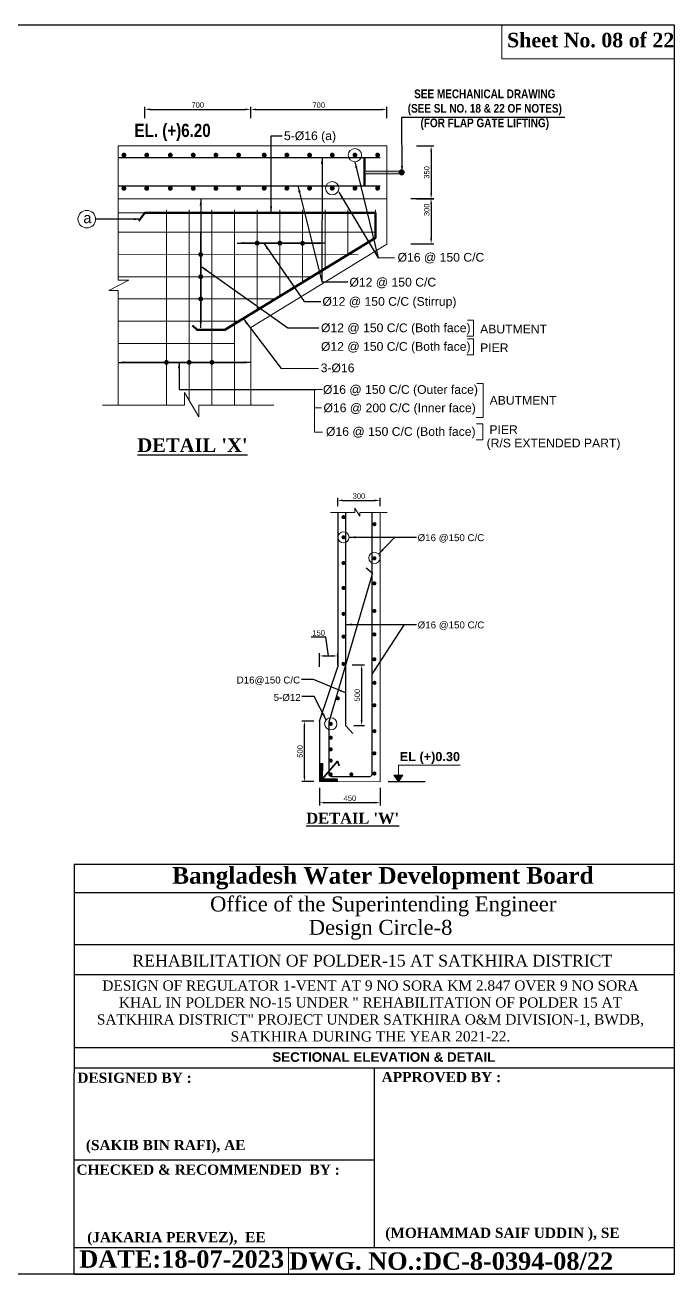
# Model space of a CAD drawing. Extents: x -426260 to 2055400, y -4304674 to -305611.
# Drawn here: x 460828 to 472846, y -1914323 to -1891187 of the extents above; entities that cross this region are included whole.
import ezdxf

# ---------------------------------------------------------------- set-up
doc = ezdxf.new("R2010")
doc.units = 0
doc.header["$LTSCALE"] = 300
doc.header["$MEASUREMENT"] = 0
doc.header["$PDMODE"] = 3
doc.layers.get('0').update_dxf_attribs({"linetype": 'CONTINUOUS'})
doc.layers.get('DEFPOINTS').update_dxf_attribs({"linetype": 'CONTINUOUS'})
for name, color, linetype, lineweight in [('Dim', 7, 'CONTINUOUS', 9), ('Grid Line_Outer', 7, 'CONTINUOUS', 5), ('Left Bank Profile', 7, 'CONTINUOUS', 25), ('ROD', 1, 'CONTINUOUS', 30)]:
    doc.layers.add(name, color=color, linetype=linetype, lineweight=lineweight)
for name, color, linetype in [('LINE', 7, 'CONTINUOUS'), ('REINF.', 1, 'CONTINUOUS'), ('TEXT', 10, 'CONTINUOUS'), ('TXT', 7, 'CONTINUOUS')]:
    doc.layers.add(name, color=color, linetype=linetype)
doc.styles.add('Arial', font='arial.ttf')
doc.styles.add('Arial-200', font='arial.ttf')
doc.styles.add('DIM', font='isocp3.shx')
doc.styles.add('text', font='ARIALN.TTF', dxfattribs={"height": 1.6})
doc.dimstyles.new('dim_50', dxfattribs={"dimtxt": 100, "dimasz": 100, "dimexe": 50, "dimexo": 30, "dimgap": 30, "dimtad": 1, "dimdec": 0, "dimzin": 0, "dimdsep": 46, "dimtxsty": 'DIM', "dimcen": 0.09, "dimclrd": 5, "dimclre": 5, "dimclrt": 7, "dimadec": 0, "dimazin": 0, "dimtfac": 1, "dimtdec": 0, "dimtmove": 0, "dimatfit": 3, "dimfxl": 1, "dimtolj": 1, "dimtzin": 0, "dimarcsym": 1})

# ---------------------------------------------------------------- blocks, each defined once
blk = doc.blocks.new('*D440')
at = {"layer": 'DEFPOINTS', "color": 0, "transparency": 16777216}
for p in [(467527, -1892753), (465007, -1892943), (467527, -1892943)]:
    blk.add_point(p, dxfattribs=at)
at = {"layer": 'Dim', "color": 5, "lineweight": -2, "transparency": 16777216}
for p, q in [((465007, -1892913), (465007, -1892703)), ((465107, -1892753), (467427, -1892753)), ((467527, -1892913), (467527, -1892703))]:
    blk.add_line(p, q, dxfattribs=at)
at = {"layer": 'Dim', "color": 5, "transparency": 16777216}
for points in [[(465107, -1892736), (465107, -1892769), (465007, -1892753)], [(467427, -1892736), (467427, -1892769), (467527, -1892753)]]:
    blk.add_solid(points, dxfattribs=at)
at = {"layer": 'Dim', "color": 7, "transparency": 16777216, "insert": (466267, -1892672), "char_height": 100, "attachment_point": 5, "style": 'Arial'}
blk.add_mtext('\\A1;700', dxfattribs=at)
blk = doc.blocks.new('*D441')
at = {"layer": 'DEFPOINTS', "color": 0, "transparency": 16777216}
for p in [(468050, -1893428), (468050, -1894408), (468349, -1894408)]:
    blk.add_point(p, dxfattribs=at)
at = {"layer": 'Dim', "color": 5, "lineweight": -2, "transparency": 16777216}
for p, q in [((468080, -1893428), (468399, -1893428)), ((468349, -1893528), (468349, -1894308)), ((468080, -1894408), (468399, -1894408))]:
    blk.add_line(p, q, dxfattribs=at)
at = {"layer": 'Dim', "color": 5, "transparency": 16777216}
for points in [[(468332, -1893528), (468365, -1893528), (468349, -1893428)], [(468332, -1894308), (468365, -1894308), (468349, -1894408)]]:
    blk.add_solid(points, dxfattribs=at)
at = {"layer": 'Dim', "color": 7, "transparency": 16777216, "insert": (468267, -1893918), "char_height": 100, "attachment_point": 5, "rotation": 90, "style": 'Arial'}
blk.add_mtext('\\A1;350', dxfattribs=at)
blk = doc.blocks.new('*D442')
at = {"layer": 'DEFPOINTS', "color": 0, "transparency": 16777216}
for p in [(467940, -1894401), (467940, -1895241), (468349, -1895241)]:
    blk.add_point(p, dxfattribs=at)
at = {"layer": 'Dim', "color": 5, "lineweight": -2, "transparency": 16777216}
for p, q in [((467970, -1894401), (468399, -1894401)), ((468349, -1894501), (468349, -1895141)), ((467970, -1895241), (468399, -1895241))]:
    blk.add_line(p, q, dxfattribs=at)
at = {"layer": 'Dim', "color": 5, "transparency": 16777216}
for points in [[(468332, -1894501), (468365, -1894501), (468349, -1894401)], [(468332, -1895141), (468365, -1895141), (468349, -1895241)]]:
    blk.add_solid(points, dxfattribs=at)
at = {"layer": 'Dim', "color": 7, "transparency": 16777216, "insert": (468267, -1894611), "char_height": 100, "attachment_point": 5, "rotation": 90, "style": 'Arial'}
blk.add_mtext('\\A1;300', dxfattribs=at)
blk = doc.blocks.new('*D456')
at = {"layer": 'DEFPOINTS', "color": 0, "transparency": 16777216}
for p in [(466002, -1904083), (466206, -1904083), (466206, -1905203)]:
    blk.add_point(p, dxfattribs=at)
at = {"layer": 'Dim', "color": 5, "lineweight": -2, "transparency": 16777216}
for p, q in [((466176, -1904083), (465952, -1904083)), ((466002, -1905103), (466002, -1904183)), ((466176, -1905203), (465952, -1905203))]:
    blk.add_line(p, q, dxfattribs=at)
at = {"layer": 'Dim', "color": 5, "transparency": 16777216}
for points in [[(465985, -1904183), (466019, -1904183), (466002, -1904083)], [(465985, -1905103), (466019, -1905103), (466002, -1905203)]]:
    blk.add_solid(points, dxfattribs=at)
at = {"layer": 'Dim', "color": 7, "transparency": 16777216, "insert": (465921, -1904643), "char_height": 100, "attachment_point": 5, "rotation": 90, "style": 'Arial'}
blk.add_mtext('\\A1;500', dxfattribs=at)
blk = doc.blocks.new('*D470')
at = {"layer": 'DEFPOINTS', "color": 0, "transparency": 16777216}
for p in [(466619, -1902874), (466283, -1903109), (466619, -1903075)]:
    blk.add_point(p, dxfattribs=at)
at = {"layer": 'Dim', "color": 5, "lineweight": -2, "transparency": 16777216}
for p, q in [((466401, -1902529), (466130, -1902529)), ((466451, -1902874), (466401, -1902529)), ((466283, -1903079), (466283, -1902824)), ((466383, -1902874), (466519, -1902874)), ((466619, -1903045), (466619, -1902824))]:
    blk.add_line(p, q, dxfattribs=at)
at = {"layer": 'Dim', "color": 5, "transparency": 16777216}
for points in [[(466383, -1902858), (466383, -1902891), (466283, -1902874)], [(466519, -1902858), (466519, -1902891), (466619, -1902874)]]:
    blk.add_solid(points, dxfattribs=at)
at = {"layer": 'Dim', "color": 7, "transparency": 16777216, "insert": (466266, -1902448), "char_height": 100, "attachment_point": 5, "style": 'Arial'}
blk.add_mtext('\\A1;150', dxfattribs=at)
blk = doc.blocks.new('*D457')
at = {"layer": 'DEFPOINTS', "color": 0, "transparency": 16777216}
for p in [(466283, -1905286), (467404, -1905289), (467404, -1905592)]:
    blk.add_point(p, dxfattribs=at)
at = {"layer": 'Dim', "color": 5, "lineweight": -2, "transparency": 16777216}
for p, q in [((466283, -1905316), (466283, -1905642)), ((467404, -1905319), (467404, -1905642)), ((466383, -1905592), (467304, -1905592))]:
    blk.add_line(p, q, dxfattribs=at)
at = {"layer": 'Dim', "color": 5, "transparency": 16777216}
for points in [[(466383, -1905575), (466383, -1905608), (466283, -1905592)], [(467304, -1905575), (467304, -1905608), (467404, -1905592)]]:
    blk.add_solid(points, dxfattribs=at)
at = {"layer": 'Dim', "color": 7, "transparency": 16777216, "insert": (466844, -1905511), "char_height": 100, "attachment_point": 5, "style": 'Arial'}
blk.add_mtext('\\A1;450', dxfattribs=at)
blk = doc.blocks.new('*D458')
at = {"layer": 'DEFPOINTS', "color": 0, "transparency": 16777216}
for p in [(466619, -1900133), (467404, -1899993), (467404, -1900132)]:
    blk.add_point(p, dxfattribs=at)
at = {"layer": 'Dim', "color": 5, "lineweight": -2, "transparency": 16777216}
for p, q in [((466619, -1900103), (466619, -1899943)), ((467404, -1900102), (467404, -1899943)), ((466719, -1899993), (467304, -1899993))]:
    blk.add_line(p, q, dxfattribs=at)
at = {"layer": 'Dim', "color": 5, "transparency": 16777216}
for points in [[(466719, -1899976), (466719, -1900010), (466619, -1899993)], [(467304, -1899976), (467304, -1900010), (467404, -1899993)]]:
    blk.add_solid(points, dxfattribs=at)
at = {"layer": 'Dim', "color": 7, "transparency": 16777216, "insert": (467012, -1899912), "char_height": 100, "attachment_point": 5, "style": 'Arial'}
blk.add_mtext('\\A1;300', dxfattribs=at)
blk = doc.blocks.new('*D459')
at = {"layer": 'DEFPOINTS', "color": 0, "transparency": 16777216}
for p in [(466856, -1903042), (466888, -1904162), (467062, -1904162)]:
    blk.add_point(p, dxfattribs=at)
at = {"layer": 'Dim', "color": 5, "lineweight": -2, "transparency": 16777216}
for p, q in [((466886, -1903042), (467112, -1903042)), ((467062, -1903142), (467062, -1904062)), ((466918, -1904162), (467112, -1904162))]:
    blk.add_line(p, q, dxfattribs=at)
at = {"layer": 'Dim', "color": 5, "transparency": 16777216}
for points in [[(467045, -1903142), (467079, -1903142), (467062, -1903042)], [(467045, -1904062), (467079, -1904062), (467062, -1904162)]]:
    blk.add_solid(points, dxfattribs=at)
at = {"layer": 'Dim', "color": 7, "transparency": 16777216, "insert": (466981, -1903602), "char_height": 100, "attachment_point": 5, "rotation": 90, "style": 'Arial'}
blk.add_mtext('\\A1;500', dxfattribs=at)
blk = doc.blocks.new('*D469')
at = {"layer": 'DEFPOINTS', "color": 0, "transparency": 16777216}
for p in [(465007, -1892750), (463047, -1892940), (465007, -1892940)]:
    blk.add_point(p, dxfattribs=at)
at = {"layer": 'Dim', "color": 5, "lineweight": -2, "transparency": 16777216}
for p, q in [((463047, -1892910), (463047, -1892700)), ((463147, -1892750), (464907, -1892750)), ((465007, -1892910), (465007, -1892700))]:
    blk.add_line(p, q, dxfattribs=at)
at = {"layer": 'Dim', "color": 5, "transparency": 16777216}
for points in [[(463147, -1892733), (463147, -1892766), (463047, -1892750)], [(464907, -1892733), (464907, -1892766), (465007, -1892750)]]:
    blk.add_solid(points, dxfattribs=at)
at = {"layer": 'Dim', "color": 7, "transparency": 16777216, "insert": (464027, -1892669), "char_height": 100, "attachment_point": 5, "style": 'Arial'}
blk.add_mtext('\\A1;700', dxfattribs=at)

msp = doc.modelspace()

# ---------------------------------------------------------------- hatches: boundary and pattern name
at = {"layer": 'Dim', "ltscale": 500}
h = msp.add_hatch(color=15, dxfattribs=at)
h.dxf.hatch_style = 1
h.paths.add_polyline_path([(467743.7, -1905081.4), (467660.2, -1905081.4), (467743.7, -1905205.6)])
h.paths.add_polyline_path([(467827.2, -1905081.4), (467743.7, -1905081.4), (467743.7, -1905205.6)])
at = {"layer": 'Grid Line_Outer', "ltscale": 2}
h = msp.add_hatch(dxfattribs=at)
h.set_pattern_fill('ANSI31', color=1, scale=2.24)
h.set_pattern_definition([(45, (-558173.40086, -1827431.35262), (-0.19798989873, 0.19798989873), [])])
h.paths.add_polyline_path([(466614.8, -1905202.7), (466610.3, -1905149.4), (466337.8, -1905149.4), (466342.3, -1904864.1), (466283.2, -1904864.1), (466283.2, -1905202.7)])
at = {"layer": 'REINF.'}
h = msp.add_hatch(color=13, dxfattribs=at)
h.dxf.hatch_style = 1
h.paths.add_polyline_path([(467527.1, -1893910.4), (467116.8, -1893909.3), (467116.8, -1894088.2), (467124.7, -1894088.2), (467124.7, -1893943.7), (467527.1, -1893943.7)])
h.paths.add_polyline_path([(467769.4, -1893911.1), (467527.1, -1893910.4), (467527.1, -1893943.7), (467769.4, -1893943.7)])
h.paths.add_polyline_path([(467527.1, -1893896), (467124.7, -1893896), (467124.7, -1893703.9), (467116.8, -1893703.9), (467116.8, -1893909.3), (467527.1, -1893910.4)])
h.paths.add_polyline_path([(467116.8, -1893703.9), (467104.4, -1893703.9), (467104.4, -1894088.2), (467116.8, -1894088.2)])
h.paths.add_polyline_path([(467769.4, -1893896), (467527.1, -1893896), (467527.1, -1893910.4), (467769.4, -1893911.1)])

# ---------------------------------------------------------------- linework, layer by layer
at = {"layer": 'Dim'}
for points in [[(462553.3, -1893428), (462553.3, -1895916.3), (462749.5, -1895916.3), (462382.1, -1896107), (462554.3, -1896107), (462554.3, -1898229.5)], [(467124.7, -1893943.7), (467124.7, -1894166.1), (467104.4, -1894166.1), (467104.4, -1893641.8), (467124.7, -1893641.8), (467124.7, -1893896)], [(467124.7, -1893896), (467769.4, -1893896), (467769.4, -1893943.7), (467124.7, -1893943.7)], [(469019.8, -1896656.8), (469135.2, -1896656.8), (469135.2, -1896952.2), (469009.9, -1896952.2)], [(469019.8, -1897002.2), (469135.2, -1897002.2), (469135.2, -1897297.6), (469009.9, -1897297.6)], [(469195.4, -1897830.8), (469310.8, -1897830.8), (469310.8, -1898455.9), (469185.5, -1898455.9)], [(462262.4, -1898229.5), (463781.1, -1898229.5), (463781.1, -1897991.5), (464045.9, -1898445.1), (464045.9, -1898228.4), (465437.1, -1898228.4)], [(466338.2, -1897938.6), (466190.3, -1897938.6), (466190.3, -1898278.2), (466315.6, -1898278.2)], [(466338.2, -1898731.8), (466190.3, -1898731.8), (466190.3, -1898278.2), (466315.6, -1898278.2)], [(469191.1, -1898577.9), (469306.5, -1898577.9), (469306.5, -1898873.3), (469181.2, -1898873.3)], [(466487.8, -1900216), (466938.8, -1900216), (466938.8, -1900136.2), (467025.3, -1900283.7), (467025.3, -1900215.2), (467534.7, -1900215.2)]]:
    msp.add_lwpolyline(points, dxfattribs=at)
at = {"layer": 'Dim', "color": 1}
for points in [[(463447.1, -1894610.6), (463447.1, -1898229.5)], [(463867.1, -1894610.6), (463867.1, -1898138.7)], [(464287.1, -1894610.6), (464287.1, -1898228.4)], [(464707.1, -1894610.6), (464707.1, -1898228.4)], [(465127.1, -1894610.6), (465127.1, -1896468.6)], [(465547.1, -1894610.6), (465547.1, -1896211.9)], [(465967.1, -1894610.6), (465967.1, -1895955.3)], [(466387.1, -1894610.6), (466387.1, -1895698.6)], [(466807.1, -1894610.6), (466807.1, -1895436.8)], [(467317.1, -1895130.3), (467316.5, -1894610.6)], [(462552.9, -1894664.6), (467316.5, -1894664.6)], [(462553.3, -1895024.1), (467316.9, -1895024.1)], [(462553.3, -1895436.8), (466998.9, -1895443)], [(462553.3, -1895849.5), (466140.1, -1895849.5)], [(462554.3, -1896262.3), (465464.7, -1896262.3)], [(462554.3, -1896675), (464789.3, -1896675)], [(462554.3, -1897087.7), (464707.1, -1897087.7)]]:
    msp.add_lwpolyline(points, dxfattribs=at)
at = {"layer": 'Dim', "color": 13, "lineweight": 50}
msp.add_lwpolyline([(462932.9, -1894817.3), (463047.1, -1894664.6), (467316.5, -1894664.6), (467317.1, -1895130.3), (464529.4, -1896833.8), (464015, -1896833.8), (463932, -1896753.5)], dxfattribs=at)
at = {"layer": 'Dim', "ltscale": 500}
for points in [[(467743.7, -1905081.4), (467743.7, -1904896.8), (468888.9, -1904896.8)], [(467743.7, -1905205.6), (467827.2, -1905081.4), (467660.2, -1905081.4), (467743.7, -1905205.6)]]:
    msp.add_lwpolyline(points, dxfattribs=at)
at = {"layer": 'Dim'}
for centre, radius in [((466937.5, -1893596.9), 122.5), ((466517.5, -1894210.9), 122.5), ((466726.1, -1900676.5), 103.4), ((467298.5, -1901057.9), 103.4), ((466489.7, -1904132.3), 113.5)]:
    msp.add_circle(centre, radius, dxfattribs=at)
at = {"layer": 'Dim', "color": 7}
msp.add_circle((461972.4, -1894783.6), 163.4, dxfattribs=at)
at = {"layer": 'Grid Line_Outer', "color": 1, "ltscale": 2}
msp.add_line((466614.8, -1905202.7), (466610.3, -1905149.4), dxfattribs=at)
msp.add_lwpolyline([(466614.8, -1905202.7), (466283.2, -1905202.7), (466283.2, -1904864.1), (466342.3, -1904864.1), (466337.8, -1905149.4), (466610.3, -1905149.4)], dxfattribs=at)
at = {"layer": 'Grid Line_Outer', "color": 1, "lineweight": 35, "ltscale": 2}
msp.add_lwpolyline([(466337.8, -1905149.4), (466612, -1904825.2), (466644.6, -1904910.1)], dxfattribs=at)
at = {"layer": 'Left Bank Profile'}
msp.add_lwpolyline([(461737.1, -1914323.1), (472846.2, -1914323.1)], dxfattribs=at)
msp.add_lwpolyline([(461737.1, -1914323.1), (472846.2, -1914323.1)], dxfattribs=at)
at = {"layer": 'LINE', "lineweight": 18, "ltscale": 500}
for p, q in [((462553.3, -1893428), (467527.1, -1893428)), ((467527.1, -1893428), (467527.1, -1894408)), ((465007.1, -1894408), (462553.3, -1894408)), ((467527.1, -1894408), (465007.1, -1894408))]:
    msp.add_line(p, q, dxfattribs=at)
at = {"layer": 'LINE', "lineweight": 15}
msp.add_line((467404.1, -1900215.2), (467404.1, -1905205.6), dxfattribs=at)
at = {"layer": 'LINE', "color": 8, "ltscale": 500}
msp.add_line((468235.3, -1905205.6), (467555.6, -1905205.6), dxfattribs=at)
at = {"layer": 'LINE'}
for p, q in [((461737.1, -1906730.5), (472846.2, -1906730.5)), ((461737.1, -1906730.5), (461737.1, -1910595)), ((461737.1, -1907257.2), (472846.2, -1907257.2)), ((461737.1, -1908219.3), (472846.2, -1908219.3)), ((461737.1, -1908777.1), (472846.2, -1908777.1)), ((461737.1, -1910125.1), (472846.2, -1910125.1)), ((461737.1, -1910506.7), (472846.2, -1910506.7)), ((461737.1, -1914323.1), (461737.1, -1910595)), ((467291.7, -1910506.7), (467291.7, -1913830.1)), ((461737.1, -1912208.3), (467291.7, -1912208.3)), ((461737.1, -1913830.1), (472846.2, -1913830.1)), ((463821.5, -1913830.1), (472846.2, -1913830.1)), ((463821.5, -1913830.1), (472846.2, -1913830.1)), ((463821.5, -1913830.1), (472846.2, -1913830.1))]:
    msp.add_line(p, q, dxfattribs=at)
at = {"layer": 'LINE', "lineweight": 9}
msp.add_line((472846.2, -1906730.5), (472846.2, -1914323.1), dxfattribs=at)
at = {"layer": 'LINE', "color": 7, "lineweight": 9}
for p, q in [((465707.6, -1913830.1), (465707.6, -1914323.1)), ((472846.2, -1914323.1), (462106.8, -1914323.1)), ((470554.4, -1914323.1), (471305.5, -1914323.1))]:
    msp.add_line(p, q, dxfattribs=at)
at = {"layer": 'LINE'}
msp.add_lwpolyline([(472846.2, -1914323.1), (440128.1, -1914323.1), (440128.1, -1891186.8), (472846.2, -1891186.8)], close=True, dxfattribs=at)
at = {"layer": 'LINE', "lineweight": 9}
msp.add_lwpolyline([(472846.2, -1891186.8), (469658.1, -1891186.8), (469658.1, -1891812.1), (472846.2, -1891812.1)], close=True, dxfattribs=at)
at = {"layer": 'LINE', "lineweight": 18, "ltscale": 500}
for points in [[(467527.1, -1894408), (467527.1, -1895248)], [(467527.1, -1895248), (465007.1, -1896788)], [(465007.1, -1896788), (465007.1, -1898228.4)]]:
    msp.add_lwpolyline(points, dxfattribs=at)
at = {"layer": 'LINE', "ltscale": 500}
for points in [[(466619.2, -1900216), (466619.2, -1903074.7)], [(466619.2, -1900216), (466619.2, -1903074.7)], [(466283.2, -1904082.7), (466619.2, -1903074.7)], [(466283.2, -1904082.7), (466283.2, -1905202.7)]]:
    msp.add_lwpolyline(points, dxfattribs=at)
at = {"layer": 'LINE', "lineweight": 15}
msp.add_lwpolyline([(466283.2, -1905202.7), (467404.1, -1905205.6)], dxfattribs=at)
at = {"layer": 'REINF.', "color": 13}
msp.add_line((467116.8, -1893641.8), (467116.8, -1894166.1), dxfattribs=at)
at = {"layer": 'REINF.', "color": 1}
for points in [[(462553.3, -1893641.8), (467402.1, -1893641.8)], [(462553.3, -1894166.1), (467402.1, -1894166.1)]]:
    msp.add_lwpolyline(points, dxfattribs=at)
for points, const_width in [([(462659.3, -1893619.3, 1), (462659.3, -1893574.5, 1)], 44.8), ([(463082.3, -1893619.3, 1), (463082.3, -1893574.5, 1)], 44.8), ([(463519, -1893619.3, 1), (463519, -1893574.5, 1)], 44.8), ([(463943.3, -1893619.3, 1), (463943.3, -1893574.5, 1)], 44.8), ([(464363.3, -1893619.3, 1), (464363.3, -1893574.5, 1)], 44.8), ([(464783.3, -1893619.3, 1), (464783.3, -1893574.5, 1)], 44.8), ([(465257.5, -1893619.3, 1), (465257.5, -1893574.5, 1)], 44.8), ([(465677.5, -1893619.3, 1), (465677.5, -1893574.5, 1)], 44.8), ([(466097.5, -1893619.3, 1), (466097.5, -1893574.5, 1)], 44.8), ([(466517.5, -1893619.3, 1), (466517.5, -1893574.5, 1)], 44.8), ([(466937.5, -1893619.3, -1), (466937.5, -1893574.5, -1)], 44.8), ([(467357.5, -1893619.3, -1), (467357.5, -1893574.5, -1)], 44.8), ([(467803.2, -1893889.2, 1), (467803.2, -1893945.2, 1)], 56), ([(462659.3, -1894191.1, -1), (462659.3, -1894235.9, -1)], 44.8), ([(463082.3, -1894191.1, -1), (463082.3, -1894235.9, -1)], 44.8), ([(463519, -1894191.1, -1), (463519, -1894235.9, -1)], 44.8), ([(463943.3, -1894191.1, -1), (463943.3, -1894235.9, -1)], 44.8), ([(464363.3, -1894191.1, -1), (464363.3, -1894235.9, -1)], 44.8), ([(464783.3, -1894191.1, -1), (464783.3, -1894235.9, -1)], 44.8), ([(465257.5, -1894233.3, 1), (465257.5, -1894188.5, 1)], 44.8), ([(465677.5, -1894233.3, 1), (465677.5, -1894188.5, 1)], 44.8), ([(466097.5, -1894233.3, 1), (466097.5, -1894188.5, 1)], 44.8), ([(466517.5, -1894233.3, 1), (466517.5, -1894188.5, 1)], 44.8), ([(466937.5, -1894233.3, -1), (466937.5, -1894188.5, -1)], 44.8), ([(467357.5, -1894233.3, -1), (467357.5, -1894188.5, -1)], 44.8), ([(465127.1, -1895205.6, -1), (465127.1, -1895250.4, -1)], 44.8), ([(465547.1, -1895205.6, -1), (465547.1, -1895250.4, -1)], 44.8), ([(465967.1, -1895207.7, -1), (465967.1, -1895252.5, -1)], 44.8), ([(464082.4, -1895416.1, -1), (464082.4, -1895460.9, -1)], 44.8), ([(464082.4, -1895827.1, -1), (464082.4, -1895871.9, -1)], 44.8), ([(464082.4, -1896239.9, -1), (464082.4, -1896284.7, -1)], 44.8), ([(463447.1, -1897414.2, -1), (463447.1, -1897459, -1)], 44.8), ([(463867.1, -1897414.2, -1), (463867.1, -1897459, -1)], 44.8), ([(464287.1, -1897414.2, -1), (464287.1, -1897459, -1)], 44.8)]:
    msp.add_lwpolyline(points, format="xyb", close=True, dxfattribs=dict(at, const_width=const_width))
at = {"layer": 'REINF.', "color": 13, "const_width": 14}
msp.add_lwpolyline([(467116.8, -1893641.8), (467116.8, -1894166.1)], dxfattribs=at)
at = {"layer": 'REINF.', "ltscale": 50, "const_width": 37.8}
for points in [[(466726.1, -1900283.6, -1), (466726.1, -1900321.5, -1)], [(467298.5, -1900414.9, -1), (467298.5, -1900452.7, -1)], [(466726.1, -1900695.4, 1), (466726.1, -1900657.6, 1)], [(467298.5, -1901084.1, 1), (467298.5, -1901046.3, 1)], [(466726.1, -1901134.4, -1), (466726.1, -1901172.2, -1)], [(467298.5, -1901512.1, -1), (467298.5, -1901549.9, -1)], [(466726.1, -1901595.9, -1), (466726.1, -1901633.7, -1)], [(467298.5, -1902021.2, -1), (467298.5, -1902059, -1)], [(466726.1, -1902075.6, -1), (466726.1, -1902113.5, -1)], [(466726.1, -1902497.4, -1), (466726.1, -1902535.2, -1)], [(467298.5, -1902457, -1), (467298.5, -1902494.9, -1)], [(467298.5, -1902954.2, 1), (467298.5, -1902916.4, 1)], [(466726.1, -1903041.2, 1), (466726.1, -1903003.4, 1)], [(467298.5, -1903390.9, 1), (467298.5, -1903353, 1)], [(466620.6, -1903640.9, -1), (466620.6, -1903678.7, -1)], [(467298.5, -1903807.5, 1), (467298.5, -1903769.7, 1)], [(466489.7, -1904113.4, -1), (466489.7, -1904151.2, -1)], [(467298.5, -1904249, -1), (467298.5, -1904286.9, -1)], [(466489.7, -1904370.7, -1), (466489.7, -1904408.5, -1)], [(466489.7, -1904586.8, -1), (466489.7, -1904624.6, -1)], [(466489.7, -1904794.9, -1), (466489.7, -1904832.7, -1)], [(467298.5, -1904697.7, 1), (467298.5, -1904659.9, 1)], [(466489.7, -1905049.9, -1), (466489.7, -1905087.7, -1)], [(466872.2, -1905049.9, -1), (466872.2, -1905087.7, -1)], [(467298.5, -1905070.9, 1), (467298.5, -1905033, 1)]]:
    msp.add_lwpolyline(points, format="xyb", close=True, dxfattribs=at)
at = {"layer": 'ROD'}
for points in [[(467142.6, -1901240.7), (467258.3, -1901335.6), (467258.3, -1901356.6), (466452.6, -1904098.1, 0.0613141), (466451.2, -1904108.9), (466451.2, -1905060, 0.4142133), (466496, -1905104.8), (467213.7, -1905104.8, 0.4142375), (467258.5, -1905060), (467258.2, -1900215.2)], [(466763.6, -1900216), (466762.6, -1904144.9, 0.1911988), (466774.8, -1904175.7), (466899.9, -1904308.5)]]:
    msp.add_lwpolyline(points, format="xyb", dxfattribs=at)

# ---------------------------------------------------------------- texts
at = {"color": 0, "linetype": 'ByBlock', "lineweight": -2, "insert": (465408.3, -1910395.1), "char_height": 177.335, "width": 9560.822, "attachment_point": 7, "style": 'Arial-200'}
msp.add_mtext('{\\fArial|b1|i0|c0|p34;SECTIONAL ELEVATION & DETAIL}', dxfattribs=at)
at = {"layer": 'Dim', "color": 7}
for s, insert, char_height, width, attachment_point in [('\\pxqc;{\\fArial Narrow|b1|i0|c0|p34;SEE MECHANICAL DRAWING\\P(SEE SL NO. 18 & 22 OF NOTES)\\P(FOR FLAP GATE LIFTING)}', (467466.2, -1892755.2), 161.28, 3752.468, 4), ('{\\fArial|b0|i0|c0|p34;5-%%C16 (a) }', (465624, -1893262.9), 161.28, 1182.002, 4), ('{\\fArial|b0|i0|c0|p34;a}', (461907.8, -1894760.8), 196, 1882.415, 4), ('{\\fArial|b0|i0|c0|p34;%%C16 @ 150 C/C }', (467726.8, -1895506), 161.28, 1882.415, 4), ('{\\fArial|b0|i0|c0|p34;%%C12 @ 150 C/C }', (466835.7, -1895967), 161.28, 1882.415, 4), ('{\\fArial|b0|i0|c0|p34;%%C12 @ 150 C/C (Stirrup)}', (466335.3, -1896332), 161.28, 3752.468, 4), ('{\\fArial|b0|i0|c0|p34;%%C12 @ 150 C/C (Both face)}', (466308.5, -1896820.5), 161.28, 3752.468, 4), ('{\\fArial|b0|i0|c0|p34;ABUTMENT}', (469255.9, -1896820.5), 161.28, 3752.468, 4), ('{\\fArial|b0|i0|c0|p34;%%C12 @ 150 C/C (Both face)}', (466308.5, -1897166), 161.28, 3752.468, 4), ('{\\fArial|b0|i0|c0|p34;PIER}', (469255.9, -1897166), 161.28, 3752.468, 4), ('{\\fArial|b0|i0|c0|p34;3-%%C16}', (466303.2, -1897542.1), 161.28, 867.354, 4), ('{\\fArial|b0|i0|c0|p34;%%C16 @ 150 C/C (Outer face)}', (466345.3, -1897963.4), 161.28, 3752.468, 4), ('{\\fArial|b0|i0|c0|p34;ABUTMENT}', (469431.5, -1898141), 161.28, 3752.468, 4), ('{\\fArial|b0|i0|c0|p34;%%C16 @ 200 C/C (Inner face)}', (466355.1, -1898303), 161.28, 3752.468, 4), ('{\\fArial|b0|i0|c0|p34;%%C16 @ 150 C/C (Both face)}', (466401.1, -1898741.6), 161.28, 3752.468, 4), ('{\\fArial|b0|i0|c0|p34;PIER}', (469427.2, -1898681.5), 161.28, 3752.468, 4), ('{\\fArial|b0|i0|c0|p34;(R/S EXTENDED PART)}', (469375.9, -1898954.8), 161.28, 3752.468, 4), ('{\\fArial|b0|i0|c0|p34;%%C16 @150 C/C }', (468098, -1900696.4), 129.024, 1505.932, 4), ('{\\fArial|b0|i0|c0|p34;%%C16 @150 C/C }', (468099, -1902313), 129.024, 1505.932, 4), ('{\\fArial|b0|i0|c0|p34;D16@150 C/C }', (465922.5, -1903333.4), 129.024, 1505.932, 6), ('{\\fArial|b0|i0|c0|p34;5-%%C12}', (465933.3, -1903645.1), 129.024, 678.061, 6)]:
    msp.add_mtext(s, dxfattribs=dict(at, insert=insert, char_height=char_height, width=width, attachment_point=attachment_point))
at = {"layer": 'LINE', "color": 7, "lineweight": 9}
for s, insert, char_height, width, attachment_point in [('{\\fTimes New Roman|b1|i0|c0|p18;Sheet No. 08 of 22}', (469754.2, -1891332.1), 268.487, 9643.973, 1), ('{\\fTimes New Roman|b1|i0|c0|p18;Bangladesh Water Development Board}', (463554.1, -1906785.5), 309.496, 11116.998, 1), ('{\\fTimes New Roman|b0|i0|c0|p18;Office of the Superintending Engineer}', (464255.5, -1907329.7), 276.969, 9948.646, 1), ('{\\fTimes New Roman|b0|i0|c0|p18;Design Circle-8}', (466082.5, -1907762.8), 276.969, 9948.646, 1), ('{\\fTimes New Roman Greek|b0|i0|c0|p18;\\C256;REHABILITATION OF POLDER-15 AT SATKHIRA DISTRICT}', (467260.1, -1908630.3), 217.728, 10830.767, 8), ('{\\fTimes New Roman Greek|b0|i0|c0|p18;\\C256;DESIGN OF REGULATOR 1-VENT AT 9 NO SORA KM 2.847 OVER 9 NO SORA KHAL IN POLDER NO-15 UNDER " REHABILITATION OF POLDER 15 AT SATKHIRA DISTRICT" PROJECT UNDER SATKHIRA O&M DIVISION-1, BWDB, SATKHIRA DURING THE YEAR 2021-22.}', (467225.1, -1910019.7), 188.4145, 10485.643, 8)]:
    msp.add_mtext(s, dxfattribs=dict(at, insert=insert, char_height=char_height, width=width, attachment_point=attachment_point))
at = {"layer": 'LINE', "color": 7, "lineweight": 9, "attachment_point": 1}
for s, insert, char_height in [('{\\fTimes New Roman|b1|i0|c0|p18;DESIGNED BY :}', (461796.7, -1910592.9), 188.414), ('{\\fTimes New Roman|b1|i0|c0|p18;APPROVED BY :}', (467432.5, -1910580.7), 188.414), ('{\\fTimes New Roman|b1|i0|c0|p18;\\C0;(SAKIB BIN RAFI), AE}', (461954.7, -1911839.9), 188.414), ('{\\fTimes New Roman|b1|i0|c0|p18;CHECKED & RECOMMENDED  BY :}', (461781.2, -1912295.7), 188.414), ('{\\fTimes New Roman|b1|i0|c0|p18;\\C0;(JAKARIA PERVEZ),  EE  }', (461979.4, -1913546.3), 188.414), ('{\\fTimes New Roman|b1|i0|c0|p18;\\C0;(MOHAMMAD SAIF UDDIN ), SE}', (467498.8, -1913466), 188.414), ('{\\fTimes New Roman|b1|i0|c0|p18;DATE:18-07-2023}', (461832.6, -1913885.1), 322.834), (' {\\fTimes New Roman|b1|i0|c0|p18;DWG. NO.:DC-8-0394-08/22}', (465599.7, -1913921.7), 322.834)]:
    msp.add_mtext(s, dxfattribs=dict(at, insert=insert, char_height=char_height))
at = {"layer": 'TEXT', "color": 6, "insert": (462855.2, -1893017), "char_height": 244.944, "width": 2604.45, "attachment_point": 1, "style": 'text'}
msp.add_mtext('{\\fArial Narrow|b1|i0|c0|p34;EL. (+)6.20}', dxfattribs=at)
at = {"layer": 'TEXT', "attachment_point": 1, "style": 'text'}
for s, insert, char_height, width in [("{\\fTimes New Roman|b1|i0|c0|p18;\\H0.74074x;\\L\\C6;DETAIL 'X'}", (462909.1, -1898843.9), 340.2, 2918.675), ("{\\fTimes New Roman|b1|i0|c0|p18;\\H0.74074x;\\L\\C6;DETAIL 'W'}", (466036.9, -1905780.2), 272.16, 2334.94)]:
    msp.add_mtext(s, dxfattribs=dict(at, insert=insert, char_height=char_height, width=width))
at = {"layer": 'TXT', "color": 0, "insert": (468325.8, -1904763.9), "char_height": 168, "width": 1158.988, "attachment_point": 5, "style": 'Arial'}
msp.add_mtext('{\\fArial|b1|i0|c0|p34;\\C6;EL (+)0.30}', dxfattribs=at)

# ---------------------------------------------------------------- dimensions: what is measured, and where the dimension line sits
at = {"layer": 'Dim'}
for base, p1, p2, text, picture, middle in [((465007.1, -1892749.7), (463047.1, -1892939.6), (465007.1, -1892939.6), '700', '*D469', (464027.1, -1892668.6)), ((467527.1, -1892752.7), (465007.1, -1892942.6), (467527.1, -1892942.6), '700', '*D440', (466267.1, -1892671.7)), ((467404.1, -1899993.2), (466619.2, -1900133.1), (467404.1, -1900132.2), '300', '*D458', (467011.6, -1899912.1)), ((467404.1, -1905591.7), (466283.2, -1905285.9), (467404.1, -1905288.8), '450', '*D457', (466843.7, -1905510.6))]:
    dim = msp.add_linear_dim(base=base, p1=p1, p2=p2, text=text, dimstyle='dim_50', override={"dimtxsty": 'Arial', "dimtmove": 1}, dxfattribs=at)
    dim.commit()
    dim.dimension.update_dxf_attribs({"geometry": picture, "text_midpoint": middle})
for base, p1, p2, text, picture, middle in [((468348.5, -1894408), (468049.8, -1893428), (468049.8, -1894408), '350', '*D441', (468267.5, -1893918)), ((467062.1, -1904162.4), (466856.1, -1903042.1), (466887.6, -1904162.4), '500', '*D459', (466981, -1903602.2)), ((466002.1, -1904082.7), (466205.8, -1905202.7), (466205.8, -1904082.7), '500', '*D456', (465921.1, -1904642.7))]:
    dim = msp.add_linear_dim(base=base, p1=p1, p2=p2, angle=90, text=text, dimstyle='dim_50', override={"dimtxsty": 'Arial', "dimtmove": 1}, dxfattribs=at)
    dim.commit()
    dim.dimension.update_dxf_attribs({"geometry": picture, "text_midpoint": middle})
dim = msp.add_linear_dim(base=(468348.5, -1895240.8), p1=(467940, -1894400.8), p2=(467940, -1895240.8), angle=90, text='300', dimstyle='dim_50', override={"dimtxsty": 'Arial', "dimtmove": 1}, dxfattribs=at)
dim.commit()
dim.dimension.update_dxf_attribs({"geometry": '*D442', "text_midpoint": (468348.5, -1894610.8), "dimtype": 160})
dim = msp.add_linear_dim(base=(466619.2, -1902874.2), p1=(466283.2, -1903108.8), p2=(466619.2, -1903074.7), text='150', dimstyle='dim_50', override={"dimtxsty": 'Arial', "dimtmove": 1}, dxfattribs=at)
dim.commit()
dim.dimension.update_dxf_attribs({"geometry": '*D470', "text_midpoint": (466371.4, -1902528.9), "dimtype": 160})

# ---------------------------------------------------------------- leaders
for points, override in [([(467810.7, -1893917.2), (467808.8, -1892897.3), (470823, -1892897.3)], {"dimtxt": 120, "dimasz": 120, "dimtxsty": 'Arial', "dimtmove": 1}), ([(465385.2, -1894664.6), (465385.2, -1893238.1), (465593.1, -1893238.1)], {"dimtxt": 120, "dimasz": 120, "dimtxsty": 'Arial', "dimtmove": 1}), ([(466327.8, -1893641.8), (466324.5, -1895943.8), (466804.8, -1895942.2)], {"dimtxt": 120, "dimasz": 120, "dimtxsty": 'Arial', "dimtmove": 1}), ([(466937.5, -1893719.4), (467370.1, -1895497.6), (467671.4, -1895496.1)], {"dimtxt": 120, "dimasz": 120, "dimtxsty": 'Arial', "dimtmove": 1}), ([(465882.7, -1894166.1), (466324.5, -1895943.8), (466804.8, -1895942.2)], {"dimtxt": 120, "dimasz": 120, "dimtxsty": 'Arial', "dimtmove": 1}), ([(466640, -1894280.9), (467370.1, -1895497.6), (467499.7, -1895495.5)], {"dimtxt": 120, "dimasz": 120, "dimtxsty": 'Arial', "dimtmove": 1}), ([(464082.4, -1894408), (464082.4, -1896675)], {"dimtxt": 120, "dimasz": 120, "dimtxsty": 'Arial', "dimtmove": 1}), ([(462958.1, -1894783.6), (462135.8, -1894783.6)], {"dimtxt": 120, "dimasz": 120, "dimtxsty": 'Arial', "dimtmove": 1}), ([(464082.4, -1896798.7), (464082.4, -1895024.1)], {"dimtxt": 120, "dimasz": 120, "dimtxsty": 'Arial', "dimtmove": 1}), ([(464756.2, -1895228), (466260, -1895228)], {"dimtxt": 120, "dimasz": 120, "dimtxsty": 'Arial', "dimtmove": 1}), ([(466383.7, -1895228), (464880, -1895228)], {"dimtxt": 120, "dimasz": 120, "dimtxsty": 'Arial', "dimtmove": 1}), ([(465249.7, -1895228), (465994.7, -1896307.2), (466306.9, -1896307.2)], {"dimtxt": 120, "dimasz": 120, "dimtxsty": 'Arial', "dimtmove": 1}), ([(464082.4, -1895654), (465692.5, -1896795.7), (466268.6, -1896795.7)], {"dimtxt": 120, "dimasz": 120, "dimtxsty": 'Arial', "dimtmove": 1}), ([(464869.2, -1896626.2), (465574.1, -1897552.4), (466263.7, -1897543.3)], {"dimtxt": 120, "dimasz": 120, "dimtxsty": 'Arial', "dimtmove": 1}), ([(462546.3, -1897436.6), (464893.7, -1897436.6)], {"dimtxt": 120, "dimasz": 120, "dimtxsty": 'Arial', "dimtmove": 1}), ([(465017.4, -1897436.6), (462670, -1897436.6)], {"dimtxt": 120, "dimasz": 120, "dimtxsty": 'Arial', "dimtmove": 1}), ([(463681.5, -1897426.4), (463681.2, -1897938.6), (466213.1, -1897938.6)], {"dimtxt": 120, "dimasz": 120, "dimtxsty": 'Arial', "dimtmove": 1}), ([(466829.5, -1900676.5), (467679.5, -1900676.5)], {"dimtxt": 120, "dimasz": 120, "dimtxsty": 'Arial', "dimtmove": 1}), ([(467374.3, -1900987.7), (467679.5, -1900676.5), (468074.7, -1900676.5)], {"dimtxt": 120, "dimasz": 120, "dimtxsty": 'Arial', "dimtmove": 1}), ([(466763.1, -1902293.1), (468075.7, -1902293.1)], {"dimtxt": 120, "dimasz": 120, "dimtxsty": 'Arial', "dimtmove": 1}), ([(467258.4, -1903209.8), (467852.6, -1902293.1), (468075.7, -1902293.1)], {"dimtxt": 120, "dimasz": 120, "dimtxsty": 'Arial', "dimtmove": 1}), ([(466762.8, -1903555.6), (466168.9, -1903313.6), (465945.8, -1903313.6)], {"dimgap": 30, "dimtad": 0}), ([(466405.3, -1904056.4), (466181, -1903625.2), (465956.6, -1903625.2)], {"dimtxt": 120, "dimasz": 120, "dimtxsty": 'Arial', "dimtmove": 1})]:
    msp.add_leader(points, dimstyle='dim_50', override=override, dxfattribs=at)

doc.saveas('drawing.dxf')
